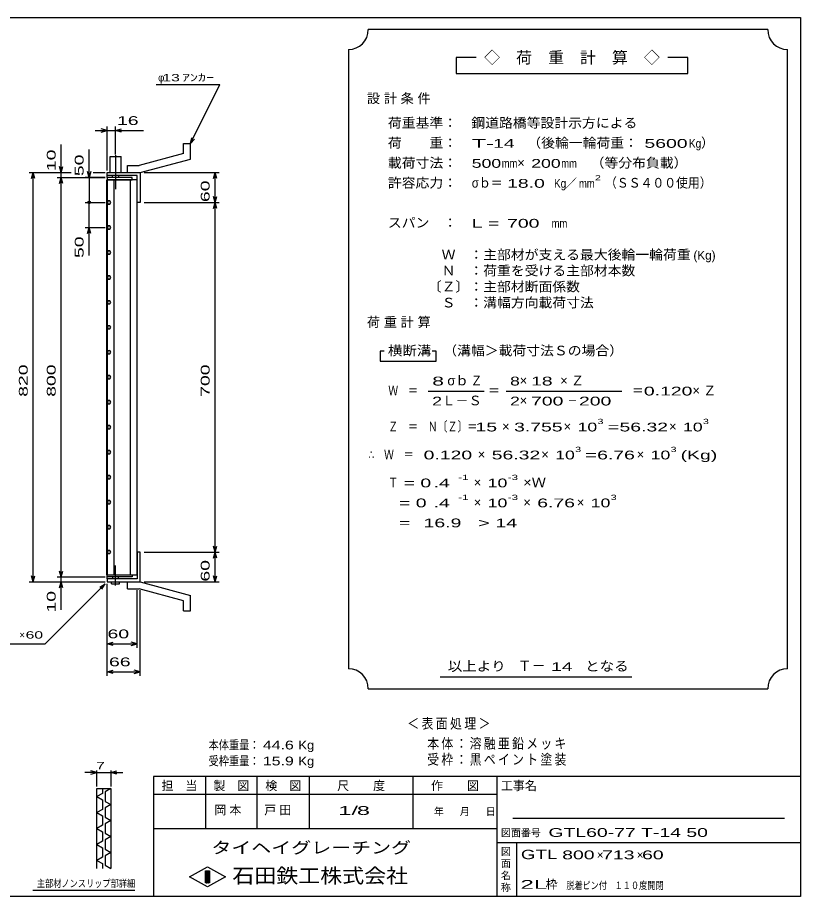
# Model space of a CAD drawing. Units: millimetres, scale not verified. Extents: x -1456 to 1385, y -1026 to 843.
# Drawn here: x -183 to 1385, y -917 to 843 of the extents above; entities that cross this region are included whole.
import ezdxf
from ezdxf.enums import TextEntityAlignment as Align

# ---------------------------------------------------------------- set-up
doc = ezdxf.new("R2010")
doc.units = ezdxf.units.MM
doc.header["$LTSCALE"] = 8
doc.linetypes.add('LONG_DASHED_DOTTED', pattern=[15.25, 12, -1.5, 0.25, -1.5])
for name, color, linetype, lineweight in [('0_2', 150, 'Continuous', 25), ('16', 3, 'Continuous', 25), ('19', 6, 'Continuous', 25), ('22', 4, 'Continuous', 25), ('24', 2, 'Continuous', 25), ('32', 4, 'Continuous', 25)]:
    doc.layers.add(name, color=color, linetype=linetype, lineweight=lineweight)
doc.styles.add('ベクトル', font='')
doc.styles.get('ベクトル').set_extended_font_data('ベクトル')

msp = doc.modelspace()

# ---------------------------------------------------------------- linework, layer by layer
at = {"layer": '0_2'}
for p, q in [((-1383.2, 842.8), (1384.8, 842.8)), ((1384.8, 842.8), (1384.8, -917.2)), ((1384.8, -677.2), (88.8, -677.2)), ((88.8, -677.2), (88.8, -917.2)), ((192.8, -677.2), (192.8, -781.2)), ((296.8, -781.2), (296.8, -677.2)), ((400.8, -677.2), (400.8, -781.2)), ((608.8, -781.2), (608.8, -677.2)), ((776.8, -677.2), (776.8, -917.2)), ((776.8, -713.2), (88.8, -713.2)), ((1352.8, -761.2), (808.8, -761.2)), ((88.8, -781.2), (776.8, -781.2)), ((776.8, -809.2), (1384.8, -809.2)), ((816.8, -917.2), (816.8, -809.2)), ((160.8, -878), (196.8, -858)), ((196.8, -858), (232.8, -878)), ((196.8, -898), (160.8, -878)), ((192.8, -866), (200.8, -866)), ((192.8, -890), (192.8, -866)), ((192.8, -866), (194.4, -866)), ((194.4, -866), (194.4, -890)), ((196, -890), (196, -866)), ((196, -866), (197.6, -866)), ((232.8, -878), (196.8, -898)), ((197.6, -866), (197.6, -890)), ((199.2, -890), (199.2, -866)), ((199.2, -866), (200.8, -866)), ((200.8, -866), (200.8, -890)), ((200.8, -866), (200.8, -890)), ((200.8, -890), (192.8, -890)), ((194.4, -890), (196, -890)), ((197.6, -890), (199.2, -890)), ((1384.8, -917.2), (-1383.2, -917.2))]:
    msp.add_line(p, q, dxfattribs=at)
at = {"layer": '16'}
for p, q in [((-4.7, -273), (-4.7, 518)), ((-4.7, 518), (-4, 518)), ((46, 522.5), (-4, 522.5)), ((-4, 522.5), (-4, 518)), ((-4, 518), (46, 518)), ((-4, 518), (-4, -273)), ((56, 518), (-4, 518)), ((9.5, 518), (9.5, -273)), ((42.5, -273), (42.5, 518)), ((46, 518), (46, 522.5)), ((56, -273), (56, 518)), ((-2.146, 475.735), (-4, 472.475)), ((1.604, 475.76), (-2.146, 475.735)), ((3.5, 472.5), (1.604, 475.76)), ((-4, 472.475), (-2.104, 469.24)), ((-2.104, 469.24), (1.646, 469.265)), ((1.646, 469.265), (3.5, 472.525)), ((-2.146, 425.735), (-4, 422.475)), ((-4, 422.475), (-2.104, 419.24)), ((1.604, 425.76), (-2.146, 425.735)), ((3.5, 422.5), (1.604, 425.76)), ((1.646, 419.265), (3.5, 422.525)), ((-2.104, 419.24), (1.646, 419.265)), ((-2.146, 375.735), (-4, 372.475)), ((-4, 372.475), (-2.104, 369.24)), ((1.604, 375.76), (-2.146, 375.735)), ((3.5, 372.5), (1.604, 375.76)), ((1.646, 369.265), (3.5, 372.525)), ((-2.104, 369.24), (1.646, 369.265)), ((-2.146, 325.735), (-4, 322.475)), ((-4, 322.475), (-2.104, 319.24)), ((1.604, 325.76), (-2.146, 325.735)), ((-2.104, 319.24), (1.646, 319.265)), ((3.5, 322.5), (1.604, 325.76)), ((1.646, 319.265), (3.5, 322.525)), ((-2.146, 275.735), (-4, 272.475)), ((-4, 272.475), (-2.104, 269.24)), ((1.604, 275.76), (-2.146, 275.735)), ((-2.104, 269.24), (1.646, 269.265)), ((3.5, 272.5), (1.604, 275.76)), ((1.646, 269.265), (3.5, 272.525)), ((-2.146, 225.735), (-4, 222.475)), ((-4, 222.475), (-2.104, 219.24)), ((1.604, 225.76), (-2.146, 225.735)), ((-2.104, 219.24), (1.646, 219.265)), ((3.5, 222.5), (1.604, 225.76)), ((1.646, 219.265), (3.5, 222.525)), ((-2.146, 175.735), (-4, 172.475)), ((-4, 172.475), (-2.104, 169.24)), ((1.604, 175.76), (-2.146, 175.735)), ((-2.104, 169.24), (1.646, 169.265)), ((3.5, 172.5), (1.604, 175.76)), ((1.646, 169.265), (3.5, 172.525)), ((-2.146, 125.735), (-4, 122.475)), ((1.604, 125.76), (-2.146, 125.735)), ((3.5, 122.5), (1.604, 125.76)), ((-4, 122.475), (-2.104, 119.24)), ((-2.104, 119.24), (1.646, 119.265)), ((1.646, 119.265), (3.5, 122.525)), ((-2.146, 75.735), (-4, 72.475)), ((-4, 72.475), (-2.104, 69.24)), ((1.604, 75.76), (-2.146, 75.735)), ((3.5, 72.5), (1.604, 75.76)), ((1.646, 69.265), (3.5, 72.525)), ((-2.104, 69.24), (1.646, 69.265)), ((-2.146, 25.735), (-4, 22.475)), ((-4, 22.475), (-2.104, 19.24)), ((1.604, 25.76), (-2.146, 25.735)), ((-2.104, 19.24), (1.646, 19.265)), ((3.5, 22.5), (1.604, 25.76)), ((1.646, 19.265), (3.5, 22.525)), ((-2.146, -24.265), (-4, -27.525)), ((-4, -27.525), (-2.104, -30.76)), ((1.604, -24.24), (-2.146, -24.265)), ((-2.104, -30.76), (1.646, -30.735)), ((3.5, -27.5), (1.604, -24.24)), ((1.646, -30.735), (3.5, -27.475)), ((-2.146, -74.265), (-4, -77.525)), ((-4, -77.525), (-2.104, -80.76)), ((1.604, -74.24), (-2.146, -74.265)), ((-2.104, -80.76), (1.646, -80.735)), ((3.5, -77.5), (1.604, -74.24)), ((1.646, -80.735), (3.5, -77.475)), ((-2.146, -124.265), (-4, -127.525)), ((-4, -127.525), (-2.104, -130.76)), ((1.604, -124.24), (-2.146, -124.265)), ((-2.104, -130.76), (1.646, -130.735)), ((3.5, -127.5), (1.604, -124.24)), ((1.646, -130.735), (3.5, -127.475)), ((-2.146, -174.265), (-4, -177.525)), ((1.604, -174.24), (-2.146, -174.265)), ((3.5, -177.5), (1.604, -174.24)), ((-4, -177.525), (-2.104, -180.76)), ((-2.104, -180.76), (1.646, -180.735)), ((1.646, -180.735), (3.5, -177.475)), ((-2.146, -224.265), (-4, -227.525)), ((-4, -227.525), (-2.104, -230.76)), ((1.604, -224.24), (-2.146, -224.265)), ((3.5, -227.5), (1.604, -224.24)), ((1.646, -230.735), (3.5, -227.475)), ((-2.104, -230.76), (1.646, -230.735)), ((-4, -273), (-4.7, -273)), ((-4, -273), (46, -273)), ((-4, -277.5), (-4, -273)), ((-4, -273), (56, -273)), ((46, -277.5), (-4, -277.5)), ((46, -273), (46, -277.5))]:
    msp.add_line(p, q, dxfattribs=at)
at = {"layer": '19'}
for p, q in [((149, 590.5), (163, 590.5)), ((149, 570.5), (149, 590.5)), ((163, 559.5), (163, 590.5)), ((2, 532.5), (2, 564.5)), ((2, 564.5), (24, 564.5)), ((24, 532.5), (24, 564.5)), ((149, 570.5), (60, 546.5)), ((37, 546.5), (60, 546.5)), ((37, 532.5), (37, 546.5)), ((62, 532.5), (163, 559.5)), ((-4, 522.5), (-4, 532.5)), ((-4, 526.5), (-4, 532.5)), ((-4, 532.5), (61, 532.5)), ((37, 532.5), (62, 532.5)), ((61, 532.5), (62, 531.5)), ((62, 531.5), (62, 472.5)), ((56, 526.5), (-4, 526.5)), ((7, 522.5), (7, 526.5)), ((19, 526.5), (19, 522.5)), ((56, 472.5), (56, 526.5)), ((62, 472.5), (56, 472.5)), ((62, -227.5), (56, -227.5)), ((56, -227.5), (56, -281.5)), ((62, -286.5), (62, -227.5)), ((-4, -281.5), (-4, -271.5)), ((-4, -281.5), (-4, -287.5)), ((56, -281.5), (-4, -281.5)), ((7, -277.5), (7, -281.5)), ((19, -281.5), (19, -277.5)), ((-4, -287.5), (61, -287.5)), ((5, -291.5), (5, -287.5)), ((5, -291.5), (21, -291.5)), ((21, -291.5), (21, -287.5)), ((37, -287.5), (62, -287.5)), ((37, -301.5), (37, -287.5)), ((61, -287.5), (62, -286.5)), ((62, -287.5), (163, -314.5)), ((37, -301.5), (60, -301.5)), ((149, -325.5), (60, -301.5)), ((163, -345.5), (163, -314.5)), ((149, -345.5), (149, -325.5)), ((149, -345.5), (163, -345.5))]:
    msp.add_line(p, q, dxfattribs=at)
at = {"layer": '19', "linetype": 'LONG_DASHED_DOTTED'}
for p, q in [((13, 567.5), (13, 499.5)), ((13, -294.5), (13, -254.5))]:
    msp.add_line(p, q, dxfattribs=at)
at = {"layer": '22'}
for p, q in [((94, 708.5), (222, 708.5)), ((163, 590.5), (222, 708.5)), ((-28, 616.5), (-4, 616.5)), ((-4, 616.5), (-16, 619.7)), ((-16, 613.3), (-4, 616.5)), ((-4, 536.5), (-4, 624.5)), ((-4, 616.5), (13, 616.5)), ((13, 568.496), (13, 624.5)), ((13, 616.5), (25, 619.7)), ((25, 613.3), (13, 616.5)), ((13, 616.5), (69, 616.5)), ((163, 590.5), (165.4, 602.18)), ((163, 590.5), (171, 599.3)), ((-96, 532.5), (-96, 588.5)), ((-40, 522.5), (-40, 578.5)), ((-160, 532.5), (-76, 532.5)), ((-155.2, 520.5), (-152, 532.5)), ((-148.8, 520.5), (-152, 532.5)), ((-152, -287.5), (-152, 532.5)), ((-104, 532.5), (-76, 532.5)), ((-96, 532.5), (-99.2, 544.5)), ((-96, 532.5), (-92.8, 544.5)), ((-96, 522.5), (-96, 532.5)), ((-40, 522.5), (-43.2, 534.5)), ((-36.8, 534.5), (-40, 522.5)), ((-32, 532.5), (-8, 532.5)), ((-32, 532.5), (-8, 532.5)), ((70, 532.5), (220.4, 532.5)), ((209.2, 520.5), (212.4, 532.5)), ((215.6, 520.5), (212.4, 532.5)), ((212.4, 472.5), (212.4, 532.5)), ((-104, 522.5), (-8, 522.5)), ((-99.2, 510.5), (-96, 522.5)), ((-92.8, 510.5), (-96, 522.5)), ((-96, -277.5), (-96, 522.5)), ((-8, 522.5), (-48, 522.5)), ((-40, 522.5), (-40, 472.5)), ((212.4, 472.5), (209.2, 484.5)), ((212.4, 472.5), (215.6, 484.5)), ((-48, 472.5), (-8, 472.5)), ((-40, 422.5), (-40, 472.5)), ((70, 472.5), (220.4, 472.5)), ((209.2, 460.5), (212.4, 472.5)), ((215.6, 460.5), (212.4, 472.5)), ((212.4, -227.5), (212.4, 472.5)), ((-48, 422.5), (-8, 422.5)), ((-43.2, 410.5), (-40, 422.5)), ((-36.8, 410.5), (-40, 422.5)), ((-40, 366.5), (-40, 422.5)), ((70, -227.5), (220.4, -227.5)), ((212.4, -227.5), (209.2, -215.5)), ((209.2, -239.5), (212.4, -227.5)), ((212.4, -227.5), (215.6, -215.5)), ((215.6, -239.5), (212.4, -227.5)), ((212.4, -287.5), (212.4, -227.5)), ((-152, -287.5), (-155.2, -275.5)), ((-152, -287.5), (-148.8, -275.5)), ((-104, -277.5), (-8, -277.5)), ((-96, -277.5), (-99.2, -265.5)), ((-96, -277.5), (-92.8, -265.5)), ((-96, -287.5), (-96, -277.5)), ((212.4, -287.5), (209.2, -275.5)), ((212.4, -287.5), (215.6, -275.5)), ((-160, -287.5), (-8, -287.5)), ((-128, -411.5), (-8, -291.5)), ((-104, -287.5), (-8, -287.5)), ((-99.2, -299.5), (-96, -287.5)), ((-92.8, -299.5), (-96, -287.5)), ((-96, -343.5), (-96, -287.5)), ((-18.4, -297.9), (-8, -291.5)), ((-14.4, -301.9), (-8, -291.5)), ((-4, -419.5), (-4, -291.5)), ((-4, -475.5), (-4, -291.5)), ((70, -287.5), (220.4, -287.5)), ((56, -419.5), (56, -303.7)), ((62, -475.5), (62, -303.7)), ((-288, -411.5), (-128, -411.5)), ((-4, -411.5), (8, -408.3)), ((8, -414.7), (-4, -411.5)), ((-4, -411.5), (56, -411.5)), ((56, -411.5), (44, -408.3)), ((44, -414.7), (56, -411.5)), ((-4, -467.5), (8, -464.3)), ((8, -470.7), (-4, -467.5)), ((-4, -467.5), (62, -467.5)), ((62, -467.5), (50, -464.3)), ((50, -470.7), (62, -467.5))]:
    msp.add_line(p, q, dxfattribs=at)
msp.add_circle((-40, 472.5), 2.4, dxfattribs=at)
at = {"layer": '24', "color": 4}
for p, q in [((1319.2, 818.8), (519.2, 818.8)), ((479.2, 778.8), (479.2, -461.2)), ((1359.2, -461.2), (1359.2, 778.8)), ((735.2, 762.8), (695.2, 762.8)), ((695.2, 762.8), (695.2, 730.8)), ((1159.2, 762.8), (1119.2, 762.8)), ((1159.2, 730.8), (1159.2, 762.8)), ((695.2, 730.8), (1159.2, 730.8)), ((551.2, 174.8), (543.2, 174.8)), ((543.2, 174.8), (543.2, 154.8)), ((655.2, 174.8), (647.2, 174.8)), ((655.2, 154.8), (655.2, 174.8)), ((543.2, 154.8), (655.2, 154.8)), ((639.2, 94.8), (751.2, 94.8)), ((795.2, 94.8), (1027.2, 94.8)), ((663.2, -477.2), (1047.2, -477.2)), ((519.2, -501.2), (1319.2, -501.2))]:
    msp.add_line(p, q, dxfattribs=at)
for centre, start, end in [((479.2, 818.8), 270, 0), ((1359.2, 818.8), 180, 270), ((479.2, -501.2), 0, 90), ((1359.2, -501.2), 90, 180)]:
    msp.add_arc(centre, 40, start, end, dxfattribs=at)
at = {"layer": '32'}
for p, q in [((-24.8, -669.2), (-36.8, -666)), ((-24.8, -697.2), (-24.8, -665.2)), ((3.2, -665.2), (3.2, -697.2)), ((3.2, -669.2), (15.2, -666)), ((-24.8, -669.2), (-48.8, -669.2)), ((-36.8, -672.4), (-24.8, -669.2)), ((-24.8, -669.2), (3.2, -669.2)), ((15.2, -672.4), (3.2, -669.2)), ((3.2, -669.2), (27.2, -669.2)), ((-24.8, -701.2), (3.2, -701.2)), ((-24.8, -861.2), (-24.8, -701.2)), ((-13.6, -701.2), (-13.6, -710.8)), ((3.2, -701.2), (-8, -707.6)), ((3.2, -701.2), (3.2, -861.2)), ((-13.6, -710.8), (-24.8, -717.2)), ((-24.8, -717.2), (-13.6, -723.6)), ((-8, -707.6), (-8, -726.8)), ((-13.6, -723.6), (-13.6, -742.8)), ((-8, -726.8), (3.2, -733.2)), ((3.2, -733.2), (-8, -739.6)), ((-13.6, -742.8), (-24.8, -749.2)), ((-24.8, -749.2), (-13.6, -755.6)), ((-13.6, -755.6), (-13.6, -774.8)), ((-8, -739.6), (-8, -758.8)), ((-8, -758.8), (3.2, -765.2)), ((3.2, -765.2), (-8, -771.6)), ((-8, -771.6), (-8, -790.8)), ((-13.6, -774.8), (-24.8, -781.2)), ((-24.8, -781.2), (-13.6, -787.6)), ((-13.6, -787.6), (-13.6, -806.8)), ((-8, -790.8), (3.2, -797.2)), ((-13.6, -806.8), (-24.8, -813.2)), ((3.2, -797.2), (-8, -803.6)), ((-8, -803.6), (-8, -822.8)), ((-24.8, -813.2), (-13.6, -819.6)), ((-13.6, -819.6), (-13.6, -838.8)), ((-8, -822.8), (3.2, -829.2)), ((-13.6, -838.8), (-24.8, -845.2)), ((3.2, -829.2), (-8, -835.6)), ((-8, -835.6), (-8, -854.8)), ((-24.8, -845.2), (-13.6, -851.6)), ((-13.6, -851.6), (-13.6, -861.2)), ((-8, -854.8), (3.2, -861.2)), ((51.2, -905.2), (-152.8, -905.2))]:
    msp.add_line(p, q, dxfattribs=at)

# ---------------------------------------------------------------- texts
at = {"layer": '0_2', "style": 'ベクトル'}
for s, height, p in [('担\u3000当', 17.6, (104.8, -695.6)), ('製\u3000図', 17.6, (208.8, -695.6)), ('検\u3000図', 17.6, (312.8, -695.6)), ('尺\u3000\u3000度', 17.6, (456.8, -695.6)), ('作\u3000\u3000図', 17.6, (644.8, -695.6)), ('工事名', 17.6, (784.8, -695.6)), ('年', 14.66, (650.4, -747.2)), ('月', 14.66, (702.4, -747.2)), ('日', 14.66, (754.4, -747.2)), ('図面番号', 14.66, (784.8, -789.6)), ('図', 14.66, (784.8, -827.2)), ('面', 14.66, (784.8, -851.2)), ('名', 14.66, (784.8, -875.2)), ('称', 14.66, (784.8, -899.2))]:
    msp.add_text(s, height=height, dxfattribs=at).set_placement(p, align=Align.MIDDLE_LEFT)
at = {"layer": '0_2', "color": 222, "style": 'ベクトル'}
for s, height, width, p in [('タイヘイグレーチング', 23.46, 1.25, (204.8, -819.6)), ('石田鉄工株式会社', 29.33, 1.1, (246.8, -875.6))]:
    msp.add_text(s, height=height, dxfattribs=dict(at, width=width)).set_placement(p, align=Align.MIDDLE_LEFT)
at = {"layer": '22', "color": 2, "style": 'ベクトル'}
for s, height, p in [('φ', 14.66, (98, 722.5)), ('×', 14.66, (-180, -393.5)), ('×', 17.6, (976.8, -834)), ('×', 17.6, (1056.8, -834)), ('枠', 17.6, (874.4, -893.2))]:
    msp.add_text(s, height=height, dxfattribs=at).set_placement(p, align=Align.MIDDLE_LEFT)
for s, height, width, p in [(' 13 ', 14.66, 1.6, (98, 722.5)), ('ｱﾝｶｰ', 14.66, 1.6, (146, 722.5)), (' 16 ', 17.6, 1.65, (5, 636.5)), (' 60 ', 14.66, 1.6, (-176, -393.5)), (' 60 ', 17.6, 1.65, (-14, -391.5)), (' 66 ', 17.6, 1.65, (-11, -447.5)), ('本体重量：', 17.6, 0.85, (199.2, -614)), (' 44.6', 17.6, 1.35, (299.2, -614)), ('Kg', 17.6, 1.1, (379.2, -614)), ('受枠重量：', 17.6, 0.85, (199.2, -646)), (' 15.9', 17.6, 1.35, (299.2, -646)), ('Kg', 17.6, 1.1, (379.2, -646)), ('1/', 17.6, 2, (459.2, -745.2)), (' 8 ', 17.6, 2, (483.2, -745.2)), ('GTL60-77 T-14 50       ', 17.6, 1.65, (880, -789.2)), ('GTL', 18.77, 1.5, (824.8, -833.2)), (' 800 ', 17.6, 1.65, (896.8, -834)), (' 713 ', 17.6, 1.65, (976.8, -834)), (' 60 ', 17.6, 1.65, (1056.8, -834)), ('2L', 17.6, 2.05, (824, -893.2)), ('脱着', 14.66, 0.8, (916, -895.2)), ('ピン付', 14.66, 0.8, (948, -895.2)), ('\u3000１１０度開閉', 14.66, 0.8, (996, -895.2))]:
    msp.add_text(s, height=height, dxfattribs=dict(at, width=width)).set_placement(p, align=Align.MIDDLE_LEFT)
at = {"layer": '22', "color": 2, "style": 'ベクトル', "width": 1.65}
for s, p in [(' 10 ', (-116, 524.5)), (' 50 ', (-60, 514.5)), (' 60 ', (192.4, 462.5)), (' 50 ', (-60, 350.5)), (' 820 ', (-172, 72.5)), (' 800 ', (-116, 72.5)), (' 700 ', (192.4, 72.5)), (' 60 ', (192.4, -297.5)), (' 10 ', (-116, -359.5))]:
    msp.add_text(s, height=17.6, rotation=90, dxfattribs=at).set_placement(p, align=Align.MIDDLE_LEFT)
at = {"layer": '22', "color": 2, "attachment_point": 4, "style": 'ベクトル'}
for s, insert, char_height in [('\\T1.2;\\W0.85;＜表面処理＞', (597.2, -572), 20.53), ('\\T1.19;\\W0.85;本体：溶融亜鉛メッキ', (637.2, -612), 20.53), ('\\T1.19;\\W0.85;受枠：黒ペイント塗装', (637.2, -644), 20.53), ('\\T1.25;岡本\u3000', (210.8, -745.2), 17.6), ('\\T1.25;戸田\u3000', (310.8, -745.2), 17.6)]:
    msp.add_mtext(s, dxfattribs=dict(at, insert=insert, char_height=char_height))
at = {"layer": '24', "style": 'ベクトル'}
for s, height, p in [('◇\u3000荷\u3000重\u3000計\u3000算\u3000◇', 23.46, (751.2, 762.8)), ('）', 19.35, (1185.6, 592)), ('×', 19.35, (817.6, 552)), ('／', 17.6, (913.2, 510.8)), ('(Kg)', 17.6, (1170.4, 366.8)), ('σｂ', 19.35, (677.6, 116)), ('×', 19.35, (822.4, 116)), ('Ｌ－Ｓ', 19.35, (667.2, 76)), ('×', 19.35, (822.4, 76)), ('×', 19.35, (787.2, 24)), ('×', 19.35, (910.4, 24)), ('×', 19.35, (1121.6, 24)), ('×', 19.35, (738.4, -32)), ('×', 19.35, (865.6, -32)), ('×', 19.35, (1056.8, -32)), ('×', 19.35, (730.4, -88)), ('×', 19.35, (730.4, -128)), ('×', 19.35, (829.6, -128)), ('×', 19.35, (936.8, -128)), ('Ｔ－', 20.53, (818.4, -455.2))]:
    msp.add_text(s, height=height, dxfattribs=at).set_placement(p, align=Align.MIDDLE_LEFT)
for s, height, width, p in [('荷重基準：\u3000', 19.35, 1.05, (558.4, 632)), ('鋼道路橋等設計示方による', 19.35, 1.05, (725.6, 632)), ('荷\u3000\u3000重：\u3000', 19.35, 1.05, (558.4, 592)), ('T-', 17.6, 2, (726.4, 590.8)), (' 14 ', 17.6, 1.65, (758.4, 590.8)), ('（後輪一輪荷重：', 19.35, 1.05, (837.6, 592)), (' 5600', 17.6, 1.65, (1061.6, 590.8)), ('Kg', 17.6, 0.85, (1161.6, 590.8)), ('載荷寸法：\u3000', 19.35, 1.05, (558.4, 552)), ('\u3000（等分布負載）', 19.35, 1.05, (936.8, 552)), ('500', 17.6, 1.5, (726.4, 550.8)), ('mm', 17.6, 0.8, (786.4, 550.8)), ('200', 17.6, 1.5, (845.6, 550.8)), ('mm', 17.6, 0.8, (905.6, 550.8)), ('許容応力：\u3000', 19.35, 1.05, (558.4, 512)), ('σｂ＝', 19.35, 0.9, (726.4, 512)), (' 18.0', 17.6, 1.65, (786.4, 510.8)), ('Kg', 17.6, 0.85, (891.2, 510.8)), ('mm', 17.6, 0.8, (941.2, 510.8)), ('2', 10.56, 1.5, (973.2, 522)), ('（ＳＳ４００使用）', 19.35, 0.9, (993.2, 512)), ('スパン\u3000：\u3000', 19.35, 1.05, (558.4, 432)), ('L =', 17.6, 1.65, (726.4, 430.8)), (' 700 ', 17.6, 1.65, (786.4, 430.8)), ('mm', 17.6, 0.8, (886.4, 430.8)), ('\u3000Ｗ\u3000：主部材が支える最大後輪一輪荷重', 19.35, 1.05, (638.4, 368)), ('\u3000Ｎ\u3000：荷重を受ける主部材本数', 19.35, 1.05, (638.4, 336)), ('〔Ｚ〕：主部材断面係数', 19.35, 1.05, (638.4, 304)), ('\u3000Ｓ\u3000：溝幅方向載荷寸法', 19.35, 1.05, (638.4, 272)), ('横断溝', 19.35, 1.1, (558.4, 176)), ('\u3000（溝幅＞載荷寸法Ｓの場合）', 19.35, 1.05, (641.6, 176)), ('8', 17.6, 1.8, (647.2, 114.8)), ('Ｚ', 19.35, 0.9, (724, 116)), ('8', 17.6, 1.5, (803.2, 114.8)), (' 18 ', 17.6, 1.65, (834.4, 114.8)), ('Ｗ\u3000＝', 19.35, 0.75, (559.2, 96)), ('＝', 19.35, 0.9, (759.2, 96)), ('＝', 19.35, 0.9, (1047.2, 96)), ('0.120', 17.6, 1.65, (1071.2, 94.8)), ('2', 17.6, 1.5, (647.2, 74.8)), ('2', 17.6, 1.5, (803.2, 74.8)), (' 700 ', 17.6, 1.65, (834.4, 74.8)), ('－', 19.35, 0.75, (918.4, 76)), (' 200 ', 17.6, 1.65, (930.4, 74.8)), ('Ｚ\u3000＝\u3000Ｎ〔Ｚ〕＝', 19.35, 0.75, (559.2, 24)), ('3', 10.56, 1.5, (978.4, 34)), ('3', 10.56, 1.5, (1189.6, 34)), (' 15 ', 17.6, 1.65, (723.2, 22.8)), ('3.755', 17.6, 1.65, (811.2, 22.8)), ('10', 17.6, 1.5, (938.4, 22.8)), ('=', 17.6, 1.7, (998.4, 22.8)), ('56.32', 17.6, 1.65, (1022.4, 22.8)), ('10', 17.6, 1.5, (1149.6, 22.8)), ('3', 10.56, 1.5, (933.6, -22)), ('3', 10.56, 1.5, (1124.8, -22)), ('∴\u3000Ｗ\u3000＝', 19.35, 0.75, (519.2, -32)), (' 0.120', 17.6, 1.65, (619.2, -33.2)), ('56.32', 17.6, 1.65, (766.4, -33.2)), ('10', 17.6, 1.5, (893.6, -33.2)), ('=', 17.6, 1.7, (953.6, -33.2)), ('6.76', 17.6, 1.65, (977.6, -33.2)), ('10', 17.6, 1.5, (1084.8, -33.2)), ('(Kg)', 17.6, 1.65, (1144.8, -33.2)), ('Ｔ', 19.35, 0.75, (559.2, -88)), (' = 0', 17.6, 1.65, (579.2, -89.2)), (' .4 ', 17.6, 1.65, (639.2, -89.2)), ('-1', 10.56, 1.65, (699.2, -78)), ('10', 17.6, 1.5, (758.4, -89.2)), ('-3', 10.56, 1.65, (798.4, -78)), ('×Ｗ', 19.35, 1.1, (829.6, -88)), ('  = 0', 17.6, 1.65, (559.2, -129.2)), (' .4 ', 17.6, 1.65, (639.2, -129.2)), ('-1', 10.56, 1.65, (699.2, -118)), ('10', 17.6, 1.5, (758.4, -129.2)), ('-3', 10.56, 1.65, (798.4, -118)), ('6.76', 17.6, 1.65, (857.6, -129.2)), ('10', 17.6, 1.5, (964.8, -129.2)), ('3', 10.56, 1.5, (1004.8, -118)), ('  =', 17.6, 1.65, (559.2, -169.2)), (' 16.9', 17.6, 1.65, (619.2, -169.2)), ('>', 17.6, 1.7, (739.2, -169.2)), (' 14 ', 17.6, 1.65, (763.2, -169.2)), ('以上より\u3000', 19.35, 1.1, (678.4, -456)), (' 14 ', 17.6, 1.65, (874.4, -457.2)), ('となる', 19.35, 1.1, (953.6, -456))]:
    msp.add_text(s, height=height, dxfattribs=dict(at, width=width)).set_placement(p, align=Align.MIDDLE_LEFT)
at = {"layer": '24', "char_height": 19.35, "attachment_point": 4, "style": 'ベクトル'}
for s, insert in [('\\T1.28;設計条件', (516.4, 680)), ('\\T1.28;荷重計算', (516.4, 232)), ('\\T1.42;×Ｚ', (903.6, 116)), ('\\T1.42;×Ｚ', (1168.4, 96))]:
    msp.add_mtext(s, dxfattribs=dict(at, insert=insert))
at = {"layer": '32', "color": 2, "style": 'ベクトル'}
for s, width, p in [(' 7 ', 1.6, (-34.8, -655.2)), ('主部材ノンスリップ部詳細', 0.8, (-144.8, -891.2))]:
    msp.add_text(s, height=14.66, dxfattribs=dict(at, width=width)).set_placement(p, align=Align.MIDDLE_LEFT)

doc.saveas('drawing.dxf')
